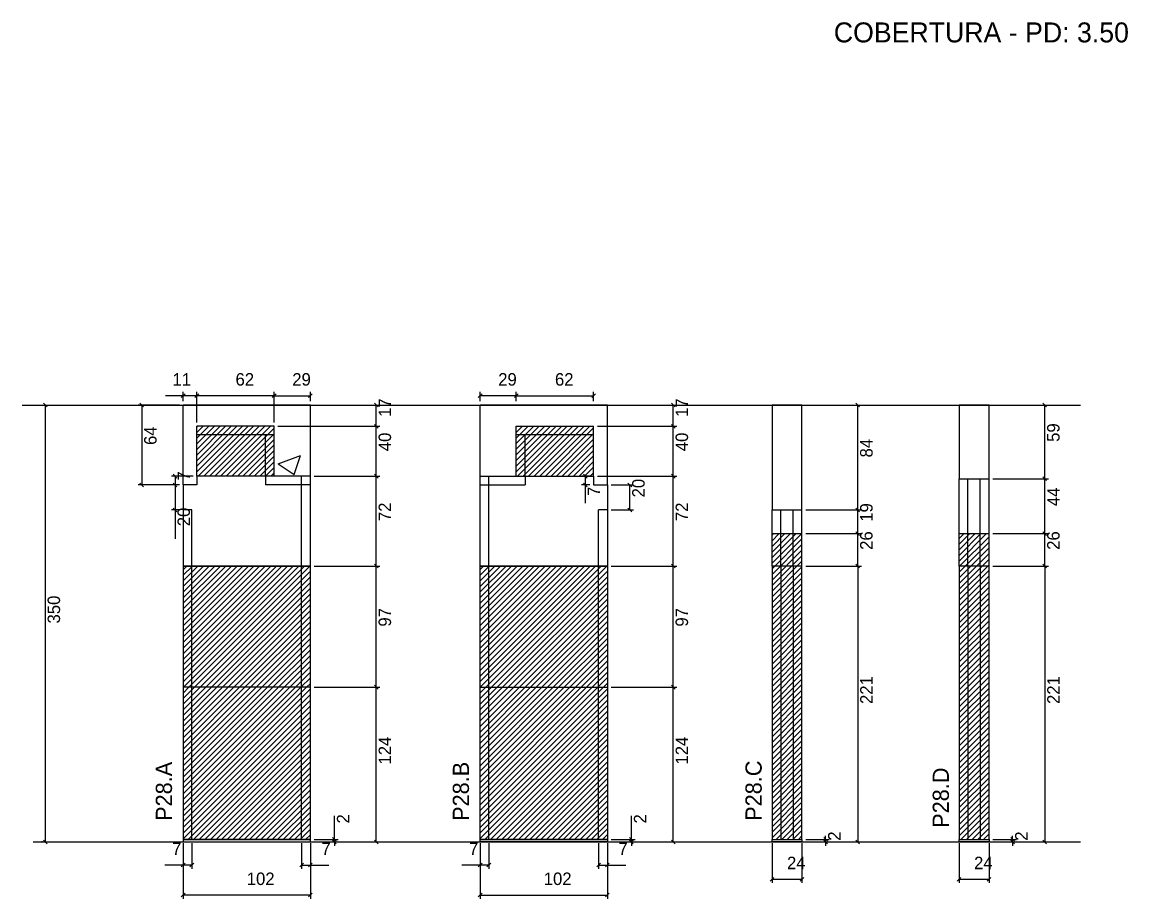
# Model space of a CAD drawing. Header units: metres. Extents: x 4495 to 5830, y 7754 to 8470.
# Drawn here: x 4943 to 5830, y 7754 to 8456 of the extents above; entities that cross this region are included whole.
import ezdxf

# ---------------------------------------------------------------- set-up
doc = ezdxf.new("R2010")
doc.units = ezdxf.units.M
for name, color, linetype in [('COTA', 7, 'Continuous'), ('Hachura', 7, 'Continuous'), ('NIVEL 2° PAV.', 7, 'Continuous'), ('NOMENCLATURA', 7, 'Continuous'), ('Nível', 7, 'Continuous'), ('Painéis', 7, 'Continuous'), ('SARR_2.2x7', 7, 'Continuous'), ('Texto Seção', 7, 'Continuous')]:
    doc.layers.add(name, color=color, linetype=linetype)

msp = doc.modelspace()

# ---------------------------------------------------------------- hatches: boundary and pattern name
at = {"layer": 'COTA'}
h = msp.add_hatch(dxfattribs=at)
h.set_pattern_fill('AR-CONC')
h.paths.add_polyline_path([(5174.13, 8149.56), (5145.13, 8149.56), (5083.13, 8149.56), (5072.13, 8149.56), (5072.13, 8085.56), (5083.13, 8085.56), (5083.13, 8132.56), (5145.13, 8132.56), (5145.13, 8092.56), (5174.13, 8092.56), (5174.13, 8149.56)])
h = msp.add_hatch(dxfattribs=at)
h.set_pattern_fill('AR-CONC')
h.paths.add_polyline_path([(5339.23, 8132.56), (5401.23, 8132.56), (5401.23, 8085.56), (5412.23, 8085.56), (5412.23, 8149.56), (5401.23, 8149.56), (5337.23, 8149.56), (5310.23, 8149.56), (5310.23, 8092.56), (5339.23, 8092.56), (5339.23, 8132.56)])
h = msp.add_hatch(dxfattribs=at)
h.set_pattern_fill('AR-CONC')
h.paths.add_polyline_path([(5544.27, 8065.56), (5568.27, 8065.56), (5568.27, 8149.56), (5544.27, 8149.56), (5544.27, 8065.56)])
h = msp.add_hatch(dxfattribs=at)
h.set_pattern_fill('AR-CONC')
h.paths.add_polyline_path([(5694.22, 8090.56), (5718.22, 8090.56), (5718.22, 8149.56), (5694.22, 8149.56), (5694.22, 8090.56)])
at = {"layer": 'Hachura'}
h = msp.add_hatch(dxfattribs=at)
h.set_pattern_fill('ANSI31')
h.paths.add_polyline_path([(5145.13, 8132.56), (5083.13, 8132.56), (5083.13, 8092.56), (5145.13, 8092.56), (5145.13, 8132.56)])
h = msp.add_hatch(dxfattribs=at)
h.set_pattern_fill('ANSI31')
h.paths.add_polyline_path([(5339.23, 8132.56), (5401.23, 8132.56), (5401.23, 8092.56), (5339.23, 8092.56), (5339.23, 8132.56), (5339.23, 8132.56)])
h = msp.add_hatch(dxfattribs=at)
h.set_pattern_fill('ANSI31')
h.paths.add_polyline_path([(5568.27, 8046.56), (5544.27, 8046.56), (5544.27, 7801.56), (5568.27, 7801.56), (5568.27, 8046.56)])
h = msp.add_hatch(dxfattribs=at)
h.set_pattern_fill('ANSI31')
h.paths.add_polyline_path([(5718.22, 8046.56), (5694.22, 8046.56), (5694.22, 7801.56), (5718.22, 7801.56), (5718.22, 8046.56)])
h = msp.add_hatch(dxfattribs=at)
h.set_pattern_fill('ANSI31')
h.paths.add_polyline_path([(5174.13, 8020.56), (5072.13, 8020.56), (5072.13, 7923.56), (5174.13, 7923.56), (5174.13, 8020.56)])
h = msp.add_hatch(dxfattribs=at)
h.set_pattern_fill('ANSI31')
h.paths.add_polyline_path([(5412.23, 8020.56), (5310.23, 8020.56), (5310.23, 7923.56), (5412.23, 7923.56), (5412.23, 8020.56)])
h = msp.add_hatch(dxfattribs=at)
h.set_pattern_fill('ANSI31')
h.paths.add_polyline_path([(5174.13, 7923.56), (5072.13, 7923.56), (5072.13, 7801.56), (5174.13, 7801.56), (5174.13, 7923.56)])
h = msp.add_hatch(dxfattribs=at)
h.set_pattern_fill('ANSI31')
h.paths.add_polyline_path([(5310.23, 7923.56), (5412.23, 7923.56), (5412.23, 7801.56), (5310.23, 7801.56), (5310.23, 7923.56)])

# ---------------------------------------------------------------- linework, layer by layer
at = {"color": 4, "lineweight": 25}
for p, q in [((5069.13, 8149.56), (5035.95, 8149.56)), ((5038.95, 8149.56), (5038.95, 8085.56)), ((5415.23, 8149.56), (5468.03, 8149.56)), ((5465.03, 8132.56), (5465.03, 8149.56)), ((5404.23, 8132.56), (5468.03, 8132.56)), ((5069.13, 8085.56), (5035.95, 8085.56))]:
    msp.add_line(p, q, dxfattribs=at)
at = {"color": 0, "lineweight": 25}
for p, q in [((5040.45, 8148.06), (5037.45, 8151.06)), ((5466.53, 8148.06), (5463.53, 8151.06)), ((5463.53, 8134.06), (5466.53, 8131.06)), ((5037.45, 8087.06), (5040.45, 8084.06))]:
    msp.add_line(p, q, dxfattribs=at)
at = {"layer": 'COTA', "color": 4, "lineweight": 25}
for p, q in [((5072.13, 8157.04), (5058.04, 8157.04)), ((5072.13, 8152.56), (5072.13, 8160.04)), ((5083.13, 8157.04), (5072.13, 8157.04)), ((5083.13, 8135.56), (5083.13, 8160.04)), ((5083.13, 8135.56), (5083.13, 8160.04)), ((5145.13, 8157.04), (5083.13, 8157.04)), ((5145.13, 8135.56), (5145.13, 8160.04)), ((5145.13, 8135.56), (5145.13, 8160.04)), ((5145.13, 8157.04), (5174.13, 8157.04)), ((5174.13, 8152.56), (5174.13, 8160.04)), ((5310.23, 8152.56), (5310.23, 8160.04)), ((5339.23, 8157.04), (5310.23, 8157.04)), ((5339.23, 8152.56), (5339.23, 8160.04)), ((5339.23, 8152.56), (5339.23, 8160.04)), ((5339.23, 8157.04), (5401.23, 8157.04)), ((5401.23, 8152.56), (5401.23, 8160.04)), ((5177.13, 8149.56), (5229.94, 8149.56)), ((5226.94, 8132.56), (5226.94, 8149.56)), ((5571.27, 8149.56), (5615.96, 8149.56)), ((5612.96, 8065.56), (5612.96, 8149.56)), ((5721.22, 8149.56), (5765.91, 8149.56)), ((5762.91, 8090.56), (5762.91, 8149.56)), ((5148.13, 8132.56), (5229.94, 8132.56)), ((5148.13, 8132.56), (5229.94, 8132.56)), ((5226.94, 8092.56), (5226.94, 8132.56)), ((5404.23, 8132.56), (5468.03, 8132.56)), ((5465.03, 8092.56), (5465.03, 8132.56)), ((5177.13, 8092.56), (5229.94, 8092.56)), ((5404.23, 8092.56), (5468.03, 8092.56)), ((5721.22, 8090.56), (5765.91, 8090.56)), ((5721.22, 8090.56), (5765.91, 8090.56)), ((5762.91, 8046.56), (5762.91, 8090.56)), ((5571.27, 8065.56), (5615.96, 8065.56)), ((5571.27, 8065.56), (5615.96, 8065.56)), ((5612.96, 8046.56), (5612.96, 8065.56)), ((5571.27, 8046.56), (5615.96, 8046.56)), ((5571.27, 8046.56), (5615.96, 8046.56)), ((5612.96, 8020.56), (5612.96, 8046.56)), ((5721.22, 8046.56), (5765.91, 8046.56)), ((5721.22, 8046.56), (5765.91, 8046.56)), ((5762.91, 8020.56), (5762.91, 8046.56)), ((5177.13, 8020.56), (5229.94, 8020.56)), ((5226.94, 7923.56), (5226.94, 8020.56)), ((5415.23, 8020.56), (5468.03, 8020.56)), ((5465.03, 7923.56), (5465.03, 8020.56)), ((5571.27, 8020.56), (5615.96, 8020.56)), ((5571.27, 8020.56), (5615.96, 8020.56)), ((5612.96, 8020.56), (5612.96, 7799.56)), ((5721.22, 8020.56), (5765.91, 8020.56)), ((5721.22, 8020.56), (5765.91, 8020.56)), ((5762.91, 8020.56), (5762.91, 7799.56)), ((5177.13, 7923.56), (5229.94, 7923.56)), ((5177.13, 7923.56), (5229.94, 7923.56)), ((5226.94, 7799.56), (5226.94, 7923.56)), ((5415.23, 7923.56), (5468.03, 7923.56)), ((5415.23, 7923.56), (5468.03, 7923.56)), ((5465.03, 7799.56), (5465.03, 7923.56)), ((5193.39, 7801.56), (5193.39, 7820.36)), ((5431.49, 7801.56), (5431.49, 7820.36)), ((5177.13, 7801.56), (5196.39, 7801.56)), ((5193.39, 7799.56), (5193.39, 7801.56)), ((5415.23, 7801.56), (5434.49, 7801.56)), ((5431.49, 7799.56), (5431.49, 7801.56)), ((5571.27, 7801.56), (5590.18, 7801.56)), ((5587.18, 7801.56), (5587.18, 7804.56)), ((5587.18, 7799.56), (5587.18, 7801.56)), ((5721.22, 7801.56), (5740.13, 7801.56)), ((5737.13, 7801.56), (5737.13, 7804.56)), ((5737.13, 7799.56), (5737.13, 7801.56)), ((5072.13, 7798.56), (5072.13, 7753.95)), ((5072.13, 7796.56), (5072.13, 7778.05)), ((5079.13, 7798.56), (5079.13, 7778.05)), ((5167.13, 7798.56), (5167.13, 7778.05)), ((5174.13, 7798.56), (5174.13, 7753.95)), ((5174.13, 7796.56), (5174.13, 7778.05)), ((5177.13, 7799.56), (5196.39, 7799.56)), ((5177.13, 7799.56), (5229.94, 7799.56)), ((5193.39, 7799.56), (5193.39, 7796.56)), ((5310.23, 7798.56), (5310.23, 7753.95)), ((5310.23, 7796.56), (5310.23, 7778.05)), ((5317.23, 7798.56), (5317.23, 7778.05)), ((5405.23, 7798.56), (5405.23, 7778.05)), ((5412.23, 7798.56), (5412.23, 7753.95)), ((5412.23, 7796.56), (5412.23, 7778.05)), ((5415.23, 7799.56), (5434.49, 7799.56)), ((5415.23, 7799.56), (5468.03, 7799.56)), ((5431.49, 7799.56), (5431.49, 7796.56)), ((5544.27, 7798.56), (5544.27, 7766.67)), ((5568.27, 7798.56), (5568.27, 7766.67)), ((5571.27, 7799.56), (5590.18, 7799.56)), ((5571.27, 7799.56), (5615.96, 7799.56)), ((5587.18, 7799.56), (5587.18, 7796.56)), ((5694.22, 7798.56), (5694.22, 7766.67)), ((5718.22, 7798.56), (5718.22, 7766.67)), ((5721.22, 7799.56), (5740.13, 7799.56)), ((5721.22, 7799.56), (5765.91, 7799.56)), ((5737.13, 7799.56), (5737.13, 7796.56)), ((5072.13, 7781.05), (5057.4, 7781.05)), ((5079.13, 7781.05), (5072.13, 7781.05)), ((5167.13, 7781.05), (5174.13, 7781.05)), ((5174.13, 7781.05), (5188.86, 7781.05)), ((5310.23, 7781.05), (5295.5, 7781.05)), ((5317.23, 7781.05), (5310.23, 7781.05)), ((5405.23, 7781.05), (5412.23, 7781.05)), ((5412.23, 7781.05), (5426.96, 7781.05)), ((5544.27, 7769.67), (5568.27, 7769.67)), ((5694.22, 7769.67), (5718.22, 7769.67)), ((5174.13, 7756.95), (5072.13, 7756.95)), ((5310.23, 7756.95), (5412.23, 7756.95))]:
    msp.add_line(p, q, dxfattribs=at)
at = {"layer": 'COTA', "color": 0, "lineweight": 25}
for p, q in [((5073.63, 8158.54), (5070.63, 8155.54)), ((5081.63, 8155.54), (5084.63, 8158.54)), ((5084.63, 8158.54), (5081.63, 8155.54)), ((5143.63, 8155.54), (5146.63, 8158.54)), ((5146.63, 8158.54), (5143.63, 8155.54)), ((5172.63, 8155.54), (5175.63, 8158.54)), ((5311.73, 8158.54), (5308.73, 8155.54)), ((5337.73, 8155.54), (5340.73, 8158.54)), ((5340.73, 8158.54), (5337.73, 8155.54)), ((5399.73, 8155.54), (5402.73, 8158.54)), ((5228.44, 8148.06), (5225.44, 8151.06)), ((5614.46, 8148.06), (5611.46, 8151.06)), ((5764.41, 8148.06), (5761.41, 8151.06)), ((5228.44, 8131.06), (5225.44, 8134.06)), ((5225.44, 8134.06), (5228.44, 8131.06)), ((5466.53, 8131.06), (5463.53, 8134.06)), ((5225.44, 8094.06), (5228.44, 8091.06)), ((5463.53, 8094.06), (5466.53, 8091.06)), ((5761.41, 8092.06), (5764.41, 8089.06)), ((5764.41, 8089.06), (5761.41, 8092.06)), ((5611.46, 8067.06), (5614.46, 8064.06)), ((5614.46, 8064.06), (5611.46, 8067.06)), ((5614.46, 8045.06), (5611.46, 8048.06)), ((5611.46, 8048.06), (5614.46, 8045.06)), ((5764.41, 8045.06), (5761.41, 8048.06)), ((5761.41, 8048.06), (5764.41, 8045.06)), ((5228.44, 8019.06), (5225.44, 8022.06)), ((5466.53, 8019.06), (5463.53, 8022.06)), ((5614.46, 8019.06), (5611.46, 8022.06)), ((5611.46, 8022.06), (5614.46, 8019.06)), ((5764.41, 8019.06), (5761.41, 8022.06)), ((5761.41, 8022.06), (5764.41, 8019.06)), ((5225.44, 7925.06), (5228.44, 7922.06)), ((5228.44, 7922.06), (5225.44, 7925.06)), ((5463.53, 7925.06), (5466.53, 7922.06)), ((5466.53, 7922.06), (5463.53, 7925.06)), ((5191.89, 7803.06), (5194.89, 7800.06)), ((5429.99, 7803.06), (5432.99, 7800.06)), ((5585.68, 7803.06), (5588.68, 7800.06)), ((5735.63, 7803.06), (5738.63, 7800.06)), ((5194.89, 7798.06), (5191.89, 7801.06)), ((5225.44, 7801.06), (5228.44, 7798.06)), ((5432.99, 7798.06), (5429.99, 7801.06)), ((5463.53, 7801.06), (5466.53, 7798.06)), ((5588.68, 7798.06), (5585.68, 7801.06)), ((5611.46, 7801.06), (5614.46, 7798.06)), ((5738.63, 7798.06), (5735.63, 7801.06)), ((5761.41, 7801.06), (5764.41, 7798.06)), ((5073.63, 7782.55), (5070.63, 7779.55)), ((5077.63, 7779.55), (5080.63, 7782.55)), ((5168.63, 7782.55), (5165.63, 7779.55)), ((5172.63, 7779.55), (5175.63, 7782.55)), ((5311.73, 7782.55), (5308.73, 7779.55)), ((5315.73, 7779.55), (5318.73, 7782.55)), ((5406.73, 7782.55), (5403.73, 7779.55)), ((5410.73, 7779.55), (5413.73, 7782.55)), ((5545.77, 7771.17), (5542.77, 7768.17)), ((5566.77, 7768.17), (5569.77, 7771.17)), ((5695.72, 7771.17), (5692.72, 7768.17)), ((5716.72, 7768.17), (5719.72, 7771.17)), ((5073.63, 7758.45), (5070.63, 7755.45)), ((5172.63, 7755.45), (5175.63, 7758.45)), ((5311.73, 7758.45), (5308.73, 7755.45)), ((5410.73, 7755.45), (5413.73, 7758.45))]:
    msp.add_line(p, q, dxfattribs=at)
at = {"layer": 'COTA', "color": 241, "lineweight": 25}
for p, q in [((5174.13, 8149.56), (5072.13, 8149.56)), ((5072.13, 8085.56), (5072.13, 8149.56)), ((5174.13, 8092.56), (5174.13, 8149.56)), ((5310.23, 8092.56), (5310.23, 8149.56)), ((5412.23, 8149.56), (5310.23, 8149.56)), ((5401.23, 8149.56), (5412.23, 8149.56)), ((5412.23, 8085.56), (5412.23, 8149.56))]:
    msp.add_line(p, q, dxfattribs=at)
for points in [[(5568.27, 8065.56), (5568.27, 8149.56), (5544.27, 8149.56), (5544.27, 8065.56)], [(5718.22, 8090.56), (5718.22, 8149.56), (5694.22, 8149.56), (5694.22, 8090.56)]]:
    msp.add_lwpolyline(points, dxfattribs=at)
at = {"layer": 'NIVEL 2° PAV.', "color": 4, "lineweight": 25}
for p, q in [((4958.53, 8149.56), (4964.69, 8149.56)), ((4961.69, 7799.56), (4961.69, 8149.56)), ((4959.35, 7799.56), (4958.69, 7799.56))]:
    msp.add_line(p, q, dxfattribs=at)
at = {"layer": 'NIVEL 2° PAV.', "color": 0, "lineweight": 25}
for p, q in [((4963.19, 8148.06), (4960.19, 8151.06)), ((4960.19, 7801.06), (4963.19, 7798.06))]:
    msp.add_line(p, q, dxfattribs=at)
at = {"layer": 'Nível', "color": 4, "lineweight": 25}
for p, q in [((4943.04, 8149.56), (5791.68, 8149.56)), ((4951.85, 7799.56), (5791.68, 7799.56))]:
    msp.add_line(p, q, dxfattribs=at)
at = {"layer": 'Painéis', "color": 200, "lineweight": 25}
for p, q in [((5145.13, 8132.56), (5083.13, 8132.56)), ((5083.13, 8092.56), (5083.13, 8132.56)), ((5145.13, 8092.56), (5145.13, 8132.56)), ((5339.23, 8132.56), (5401.23, 8132.56)), ((5339.23, 8092.56), (5339.23, 8132.56)), ((5401.23, 8092.56), (5401.23, 8132.56)), ((5083.13, 8092.56), (5083.13, 8087.56)), ((5401.23, 8092.56), (5401.23, 8087.56)), ((5694.22, 8090.56), (5718.22, 8090.56)), ((5694.22, 8046.56), (5694.22, 8090.56)), ((5718.22, 8046.56), (5718.22, 8090.56)), ((5544.27, 8065.56), (5568.27, 8065.56)), ((5544.27, 8046.56), (5544.27, 8065.56)), ((5568.27, 8046.56), (5568.27, 8065.56)), ((5544.27, 8046.56), (5568.27, 8046.56)), ((5544.27, 8020.56), (5544.27, 8046.56)), ((5568.27, 8020.56), (5568.27, 8046.56)), ((5694.22, 8046.56), (5718.22, 8046.56)), ((5694.22, 8020.56), (5694.22, 8046.56)), ((5718.22, 8020.56), (5718.22, 8046.56)), ((5072.13, 8020.56), (5174.13, 8020.56)), ((5072.13, 8020.56), (5072.13, 7923.56)), ((5174.13, 8020.56), (5072.13, 8020.56)), ((5174.13, 7923.56), (5174.13, 8020.56)), ((5310.23, 7923.56), (5310.23, 8020.56)), ((5412.23, 8020.56), (5310.23, 8020.56)), ((5310.23, 8020.56), (5412.23, 8020.56)), ((5412.23, 8020.56), (5310.23, 8020.56)), ((5310.23, 8020.56), (5412.23, 8020.56)), ((5412.23, 8020.56), (5412.23, 7923.56)), ((5544.27, 8020.56), (5544.27, 7801.56)), ((5568.27, 8020.56), (5544.27, 8020.56)), ((5568.27, 8020.56), (5544.27, 8020.56)), ((5568.27, 7801.56), (5568.27, 8020.56)), ((5694.22, 8020.56), (5694.22, 7801.56)), ((5718.22, 8020.56), (5694.22, 8020.56)), ((5718.22, 8020.56), (5694.22, 8020.56)), ((5718.22, 7801.56), (5718.22, 8020.56)), ((5072.13, 7923.56), (5072.13, 7801.56)), ((5174.13, 7923.56), (5072.13, 7923.56)), ((5174.13, 7801.56), (5174.13, 7923.56)), ((5310.23, 7801.56), (5310.23, 7923.56)), ((5310.23, 7923.56), (5412.23, 7923.56)), ((5412.23, 7923.56), (5412.23, 7801.56)), ((5072.13, 7801.56), (5174.13, 7801.56)), ((5412.23, 7801.56), (5310.23, 7801.56)), ((5544.27, 7801.56), (5568.27, 7801.56)), ((5694.22, 7801.56), (5718.22, 7801.56))]:
    msp.add_line(p, q, dxfattribs=at)
at = {"layer": 'Painéis', "color": 0, "lineweight": 25}
for p, q in [((5067.21, 8091.06), (5064.21, 8094.06)), ((5228.44, 8091.06), (5225.44, 8094.06)), ((5396.01, 8091.06), (5393.01, 8094.06)), ((5466.53, 8091.06), (5463.53, 8094.06)), ((5064.21, 8087.06), (5067.21, 8084.06)), ((5067.21, 8084.06), (5064.21, 8087.06)), ((5393.01, 8087.06), (5396.01, 8084.06)), ((5431.72, 8084.06), (5428.72, 8087.06)), ((5064.21, 8067.06), (5067.21, 8064.06)), ((5428.72, 8067.06), (5431.72, 8064.06)), ((5225.44, 8022.06), (5228.44, 8019.06)), ((5463.53, 8022.06), (5466.53, 8019.06))]:
    msp.add_line(p, q, dxfattribs=at)
at = {"layer": 'Painéis', "color": 4, "lineweight": 25}
for p, q in [((5080.13, 8092.56), (5062.71, 8092.56)), ((5069.13, 8085.56), (5062.71, 8085.56)), ((5069.13, 8085.56), (5062.71, 8085.56)), ((5065.71, 8092.56), (5065.71, 8085.56)), ((5065.71, 8085.56), (5065.71, 8065.56)), ((5177.13, 8092.56), (5229.94, 8092.56)), ((5226.94, 8020.56), (5226.94, 8092.56)), ((5398.23, 8092.56), (5391.51, 8092.56)), ((5398.23, 8085.56), (5391.51, 8085.56)), ((5394.51, 8092.56), (5394.51, 8085.56)), ((5394.51, 8085.56), (5394.51, 8070.83)), ((5415.23, 8092.56), (5468.03, 8092.56)), ((5415.23, 8085.56), (5433.22, 8085.56)), ((5430.22, 8065.56), (5430.22, 8085.56)), ((5465.03, 8020.56), (5465.03, 8092.56)), ((5069.13, 8065.56), (5062.71, 8065.56)), ((5065.71, 8065.56), (5065.71, 8042.35)), ((5415.23, 8065.56), (5433.22, 8065.56)), ((5177.13, 8020.56), (5229.94, 8020.56)), ((5415.23, 8020.56), (5468.03, 8020.56))]:
    msp.add_line(p, q, dxfattribs=at)
at = {"layer": 'Painéis', "color": 200, "lineweight": 25}
for points in [[(5174.13, 8020.56), (5174.13, 8092.56), (5083.13, 8092.56), (5083.13, 8085.56), (5072.13, 8085.56), (5072.13, 8020.56), (5174.13, 8020.56)], [(5310.23, 8020.56), (5310.23, 8092.56), (5401.23, 8092.56), (5401.23, 8085.56), (5412.23, 8085.56), (5412.23, 8020.56), (5310.23, 8020.56)]]:
    msp.add_lwpolyline(points, dxfattribs=at)
for points in [[(5174.13, 7801.56), (5072.13, 7801.56), (5072.13, 7799.56), (5174.13, 7799.56)], [(5310.23, 7801.56), (5412.23, 7801.56), (5412.23, 7799.56), (5310.23, 7799.56)], [(5544.27, 7801.56), (5568.27, 7801.56), (5568.27, 7799.56), (5544.27, 7799.56)], [(5694.22, 7801.56), (5718.22, 7801.56), (5718.22, 7799.56), (5694.22, 7799.56)]]:
    msp.add_lwpolyline(points, close=True, dxfattribs=at)
at = {"layer": 'SARR_2.2x7', "color": 40, "lineweight": 25}
for p, q in [((5145.13, 8125.56), (5083.13, 8125.56)), ((5138.13, 8092.56), (5138.13, 8125.56)), ((5401.23, 8125.56), (5339.23, 8125.56)), ((5346.23, 8092.56), (5346.23, 8125.56)), ((5145.13, 8092.56), (5138.13, 8092.56)), ((5138.13, 8092.56), (5138.13, 8085.56)), ((5174.13, 8085.56), (5138.13, 8085.56)), ((5167.13, 8020.56), (5167.13, 8092.56)), ((5310.23, 8085.56), (5346.23, 8085.56)), ((5317.23, 8020.56), (5317.23, 8092.56)), ((5339.23, 8092.56), (5346.23, 8092.56)), ((5346.23, 8092.56), (5346.23, 8085.56)), ((5701.22, 8046.56), (5701.22, 8090.56)), ((5711.13, 8046.56), (5711.13, 8090.56)), ((5079.13, 8065.56), (5072.13, 8065.56)), ((5079.13, 8020.56), (5079.13, 8065.56)), ((5405.23, 8020.56), (5405.23, 8065.56)), ((5412.23, 8065.56), (5405.23, 8065.56)), ((5551.27, 8046.56), (5551.27, 8065.56)), ((5561.18, 8046.56), (5561.18, 8065.56)), ((5551.27, 8020.56), (5551.27, 8046.56)), ((5561.18, 8020.56), (5561.18, 8046.56)), ((5701.22, 8020.56), (5701.22, 8046.56)), ((5711.13, 8020.56), (5711.13, 8046.56)), ((5079.13, 7923.56), (5079.13, 8020.56)), ((5167.13, 7923.56), (5167.13, 8020.56)), ((5317.23, 7923.56), (5317.23, 8020.56)), ((5405.23, 7923.56), (5405.23, 8020.56)), ((5551.27, 8020.56), (5551.27, 7801.56)), ((5561.27, 8020.56), (5561.27, 7801.56)), ((5701.22, 8020.56), (5701.22, 7801.56)), ((5711.22, 8020.56), (5711.22, 7801.56)), ((5079.13, 7801.56), (5079.13, 7923.56)), ((5167.13, 7801.56), (5167.13, 7923.56)), ((5317.23, 7801.56), (5317.23, 7923.56)), ((5405.23, 7801.56), (5405.23, 7923.56))]:
    msp.add_line(p, q, dxfattribs=at)

# ---------------------------------------------------------------- texts
at = {"color": 240, "lineweight": 25}
for s, p in [('17', (5476.96, 8140.06)), ('64', (5050.85, 8117.56))]:
    msp.add_text(s, height=10, rotation=90, dxfattribs=at).set_placement(p)
at = {"layer": 'COTA', "color": 240, "lineweight": 25}
for s, p in [('11', (5063.59, 8165.1)), ('62', (5114.13, 8165.14)), ('29', (5159.63, 8165.12)), ('29', (5324.73, 8165.12)), ('62', (5370.23, 8165.14)), ('7', (5063.27, 7789.12)), ('7', (5183, 7789.12)), ('7', (5301.36, 7789.12)), ('7', (5421.09, 7789.12)), ('24', (5556.27, 7777.74)), ('24', (5706.22, 7777.74)), ('102', (5123.13, 7765.05)), ('102', (5361.23, 7765.05))]:
    msp.add_text(s, height=10, dxfattribs=at).set_placement(p)
for s, p in [('17', (5238.86, 8140.06)), ('59', (5774.77, 8120.06)), ('40', (5238.83, 8112.56)), ('40', (5476.93, 8112.56)), ('84', (5624.86, 8107.56)), ('44', (5774.84, 8068.56)), ('19', (5624.87, 8056.06)), ('26', (5624.86, 8033.56)), ('26', (5774.81, 8033.56)), ('97', (5238.83, 7972.06)), ('97', (5476.93, 7972.06)), ('221', (5624.9, 7910.06)), ('221', (5774.85, 7910.06)), ('124', (5238.86, 7861.56)), ('124', (5476.96, 7861.56)), ('2', (5205.39, 7814.31)), ('2', (5443.49, 7814.31)), ('2', (5599.18, 7800.56)), ('2', (5749.13, 7800.56))]:
    msp.add_text(s, height=10, rotation=90, dxfattribs=at).set_placement(p)
at = {"layer": 'NIVEL 2° PAV.', "color": 240, "lineweight": 25}
msp.add_text('350', height=10, rotation=90, dxfattribs=at).set_placement((4973.47, 7974.56))
at = {"layer": 'NOMENCLATURA', "color": 2, "lineweight": 25}
msp.add_text('COBERTURA - PD: 3.50', height=16, dxfattribs=at).set_placement((5593.78, 8440.07))
at = {"layer": 'Painéis', "color": 240, "lineweight": 25}
for s, p in [('7', (5077.64, 8089.06)), ('20', (5442.12, 8075.56)), ('7', (5406.44, 8076.7)), ('72', (5238.86, 8056.56)), ('72', (5476.96, 8056.56)), ('20', (5077.61, 8052.46))]:
    msp.add_text(s, height=10, rotation=90, dxfattribs=at).set_placement(p)
at = {"layer": 'Texto Seção', "color": 7, "lineweight": 15}
for s, p in [('P28.A', (5063.19, 7816.39)), ('P28.C', (5535.94, 7816.46)), ('P28.B', (5301.28, 7816.39)), ('P28.D', (5686.06, 7810.85))]:
    msp.add_text(s, height=13, rotation=90, dxfattribs=at).set_placement(p)

doc.saveas('drawing.dxf')
